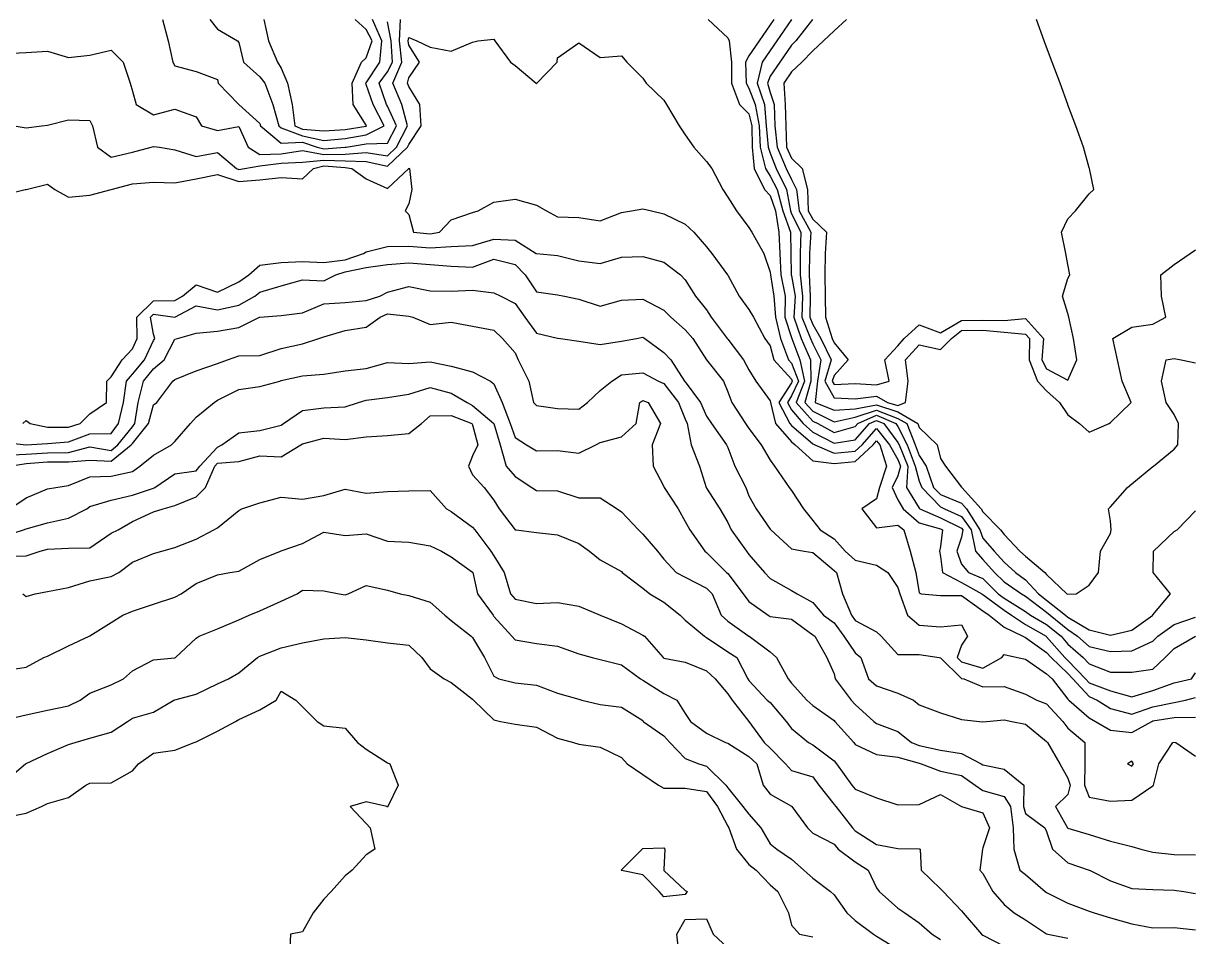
# Model space of a CAD drawing. Header units: metres. Extents: x 2681030 to 2681330, y 1246000 to 1246290.
# Drawn here: x 2681222.69 to 2681250.16, y 1246122.69 to 1246144.16 of the extents above; entities that cross this region are included whole.
import ezdxf

# ---------------------------------------------------------------- set-up
doc = ezdxf.new("R2010")
doc.units = ezdxf.units.M
doc.layers.add('BASIS_HOEHENLINIEN', color=8, linetype='Continuous')

msp = doc.modelspace()

# ---------------------------------------------------------------- linework, layer by layer
at = {"layer": 'BASIS_HOEHENLINIEN'}
for points in [[(2681222.25, 1246143.452, 432), (2681222.75, 1246143.478, 432), (2681223.25, 1246143.506, 432), (2681223.75, 1246143.356, 432), (2681224.25, 1246143.409, 432), (2681224.75, 1246143.529, 432), (2681225.032, 1246143.25, 432), (2681225.201, 1246142.75, 432), (2681225.25, 1246142.562, 432), (2681225.341, 1246142.25, 432), (2681225.75, 1246142.012, 432), (2681226.25, 1246142.145, 432), (2681226.75, 1246141.963, 432), (2681226.876, 1246141.75, 432), (2681227.25, 1246141.639, 432), (2681227.75, 1246141.737, 432), (2681227.975, 1246141.25, 432), (2681228.25, 1246141.08, 432), (2681228.75, 1246141.09, 432), (2681229.25, 1246141.174, 432), (2681229.75, 1246141.075, 432), (2681230.25, 1246141.087, 432), (2681230.75, 1246141.12, 432), (2681231.25, 1246141.049, 432), (2681231.461, 1246141.25, 432), (2681231.717, 1246141.75, 432), (2681231.589, 1246142.25, 432), (2681231.378, 1246142.75, 432), (2681231.588, 1246143.25, 432), (2681231.534, 1246143.75, 432), (2681231.551, 1246144.25, 432)], [(2681225.959, 1246144.25, 431.5), (2681226.089, 1246143.75, 431.5), (2681226.204, 1246143.25, 431.5), (2681226.25, 1246143.16, 431.5), (2681226.75, 1246143.026, 431.5), (2681227.25, 1246142.836, 431.5), (2681227.271, 1246142.75, 431.5), (2681227.75, 1246142.251, 431.5), (2681227.752, 1246142.25, 431.5), (2681228.25, 1246141.805, 431.5), (2681228.265, 1246141.75, 431.5), (2681228.75, 1246141.344, 431.5), (2681229.25, 1246141.364, 431.5), (2681229.599, 1246141.25, 431.5), (2681229.75, 1246141.208, 431.5), (2681230.25, 1246141.246, 431.5), (2681230.277, 1246141.25, 431.5), (2681230.75, 1246141.33, 431.5), (2681231.25, 1246141.341, 431.5), (2681231.459, 1246141.75, 431.5), (2681231.25, 1246142.213, 431.5), (2681231.229, 1246142.25, 431.5), (2681231.055, 1246142.75, 431.5), (2681231.25, 1246143.022, 431.5), (2681231.366, 1246143.25, 431.5), (2681231.333, 1246143.75, 431.5), (2681231.25, 1246144.197, 431.5)], [(2681227.074, 1246144.25, 431), (2681227.25, 1246144.026, 431), (2681227.719, 1246143.75, 431), (2681227.75, 1246143.71, 431), (2681227.861, 1246143.25, 431), (2681228.25, 1246142.899, 431), (2681228.365, 1246142.75, 431), (2681228.556, 1246142.25, 431), (2681228.693, 1246141.75, 431), (2681228.75, 1246141.703, 431), (2681229.25, 1246141.519, 431), (2681229.75, 1246141.406, 431), (2681230.25, 1246141.455, 431), (2681230.75, 1246141.538, 431), (2681231.172, 1246141.75, 431), (2681230.915, 1246142.25, 431), (2681230.75, 1246142.725, 431), (2681230.741, 1246142.75, 431), (2681230.75, 1246142.765, 431), (2681231.07, 1246143.25, 431), (2681231.116, 1246143.75, 431), (2681230.9, 1246144.25, 431)], [(2681228.342, 1246144.25, 430.5), (2681228.451, 1246143.75, 430.5), (2681228.664, 1246143.25, 430.5), (2681228.75, 1246143.103, 430.5), (2681228.898, 1246142.75, 430.5), (2681229.011, 1246142.25, 430.5), (2681229.07, 1246141.75, 430.5), (2681229.25, 1246141.674, 430.5), (2681229.75, 1246141.633, 430.5), (2681230.25, 1246141.665, 430.5), (2681230.75, 1246141.746, 430.5), (2681230.758, 1246141.75, 430.5), (2681230.75, 1246141.769, 430.5), (2681230.44, 1246142.25, 430.5), (2681230.42, 1246142.75, 430.5), (2681230.64, 1246143.25, 430.5), (2681230.75, 1246143.348, 430.5), (2681230.888, 1246143.75, 430.5), (2681230.75, 1246144.013, 430.5), (2681230.492, 1246144.25, 430.5)], [(2681238.79, 1246144.25, 432), (2681239.25, 1246143.821, 432), (2681239.285, 1246143.75, 432), (2681239.339, 1246143.25, 432), (2681239.335, 1246142.75, 432), (2681239.523, 1246142.25, 432), (2681239.75, 1246142.032, 432), (2681239.82, 1246141.75, 432), (2681239.827, 1246141.25, 432), (2681239.87, 1246140.75, 432), (2681240.112, 1246140.25, 432), (2681240.25, 1246140.111, 432), (2681240.374, 1246139.75, 432), (2681240.45, 1246139.25, 432), (2681240.478, 1246138.75, 432), (2681240.499, 1246138.25, 432), (2681240.604, 1246137.75, 432), (2681240.596, 1246137.25, 432), (2681240.75, 1246136.777, 432), (2681240.759, 1246136.75, 432), (2681240.946, 1246136.25, 432), (2681241.057, 1246135.75, 432), (2681240.857, 1246135.25, 432), (2681241.25, 1246134.808, 432), (2681241.365, 1246134.75, 432), (2681241.75, 1246134.541, 432), (2681242.25, 1246134.681, 432), (2681242.31, 1246134.75, 432), (2681242.75, 1246134.948, 432), (2681243.201, 1246134.75, 432), (2681243.25, 1246134.684, 432), (2681243.47, 1246134.25, 432), (2681243.659, 1246133.75, 432), (2681243.75, 1246133.4, 432), (2681243.813, 1246133.25, 432), (2681244.25, 1246132.796, 432), (2681244.346, 1246132.75, 432), (2681244.75, 1246132.567, 432), (2681244.978, 1246132.25, 432), (2681245.076, 1246131.75, 432), (2681245.25, 1246131.559, 432), (2681245.527, 1246131.25, 432), (2681245.75, 1246131.029, 432), (2681246.156, 1246130.75, 432), (2681246.25, 1246130.697, 432), (2681246.75, 1246130.317, 432), (2681246.836, 1246130.25, 432), (2681247.25, 1246129.908, 432), (2681247.477, 1246129.75, 432), (2681247.75, 1246129.51, 432), (2681248.25, 1246129.39, 432), (2681248.75, 1246129.405, 432), (2681249.25, 1246129.638, 432), (2681249.361, 1246129.75, 432), (2681249.75, 1246130.03, 432), (2681250.25, 1246130.198, 432)], [(2681240.335, 1246144.25, 431.5), (2681240.25, 1246144.126, 431.5), (2681239.992, 1246143.75, 431.5), (2681239.75, 1246143.398, 431.5), (2681239.669, 1246143.25, 431.5), (2681239.681, 1246142.75, 431.5), (2681239.75, 1246142.637, 431.5), (2681239.897, 1246142.25, 431.5), (2681239.986, 1246141.75, 431.5), (2681240.016, 1246141.25, 431.5), (2681240.14, 1246140.75, 431.5), (2681240.25, 1246140.571, 431.5), (2681240.411, 1246140.25, 431.5), (2681240.549, 1246139.75, 431.5), (2681240.723, 1246139.25, 431.5), (2681240.733, 1246138.75, 431.5), (2681240.745, 1246138.25, 431.5), (2681240.75, 1246138.228, 431.5), (2681240.832, 1246137.75, 431.5), (2681240.806, 1246137.25, 431.5), (2681240.976, 1246136.75, 431.5), (2681241.196, 1246136.25, 431.5), (2681241.202, 1246135.75, 431.5), (2681241.062, 1246135.25, 431.5), (2681241.25, 1246135.039, 431.5), (2681241.75, 1246134.792, 431.5), (2681242.25, 1246134.903, 431.5), (2681242.75, 1246135.07, 431.5), (2681243.25, 1246134.874, 431.5), (2681243.462, 1246134.75, 431.5), (2681243.66, 1246134.25, 431.5), (2681243.75, 1246133.999, 431.5), (2681243.915, 1246133.75, 431.5), (2681244.092, 1246133.25, 431.5), (2681244.25, 1246133.085, 431.5), (2681244.75, 1246132.877, 431.5), (2681244.868, 1246132.75, 431.5), (2681245.176, 1246132.25, 431.5), (2681245.25, 1246132.061, 431.5), (2681245.516, 1246131.75, 431.5), (2681245.75, 1246131.491, 431.5), (2681246.015, 1246131.25, 431.5), (2681246.25, 1246131.079, 431.5), (2681246.556, 1246130.75, 431.5), (2681246.75, 1246130.598, 431.5), (2681247.194, 1246130.25, 431.5), (2681247.25, 1246130.204, 431.5), (2681247.75, 1246129.906, 431.5), (2681248.25, 1246129.777, 431.5), (2681248.75, 1246129.894, 431.5), (2681249.246, 1246130.25, 431.5), (2681249.25, 1246130.254, 431.5), (2681249.664, 1246130.75, 431.5), (2681249.251, 1246131.25, 431.5), (2681249.266, 1246131.75, 431.5), (2681249.75, 1246132.211, 431.5), (2681249.818, 1246132.25, 431.5), (2681250.25, 1246132.703, 431.5)], [(2681240.749, 1246144.25, 431), (2681240.406, 1246143.75, 431), (2681240.25, 1246143.523, 431), (2681240.062, 1246143.25, 431), (2681239.942, 1246142.75, 431), (2681240.114, 1246142.25, 431), (2681240.153, 1246141.75, 431), (2681240.204, 1246141.25, 431), (2681240.25, 1246141.105, 431), (2681240.391, 1246140.75, 431), (2681240.632, 1246140.25, 431), (2681240.724, 1246139.75, 431), (2681240.75, 1246139.68, 431), (2681240.966, 1246139.25, 431), (2681240.955, 1246138.75, 431), (2681240.957, 1246138.25, 431), (2681241.009, 1246137.75, 431), (2681240.992, 1246137.25, 431), (2681241.194, 1246136.75, 431), (2681241.25, 1246136.626, 431), (2681241.44, 1246136.25, 431), (2681241.364, 1246135.75, 431), (2681241.309, 1246135.25, 431), (2681241.75, 1246135.068, 431), (2681242.25, 1246135.1, 431), (2681242.75, 1246135.192, 431), (2681243.25, 1246135.025, 431), (2681243.72, 1246134.75, 431), (2681243.75, 1246134.661, 431), (2681244.176, 1246134.25, 431), (2681244.25, 1246133.929, 431), (2681244.37, 1246133.75, 431), (2681244.75, 1246133.258, 431), (2681244.757, 1246133.25, 431), (2681245.213, 1246132.75, 431), (2681245.25, 1246132.677, 431), (2681245.667, 1246132.25, 431), (2681245.75, 1246132.144, 431), (2681246.12, 1246131.75, 431), (2681246.25, 1246131.638, 431), (2681246.709, 1246131.25, 431), (2681246.75, 1246131.201, 431), (2681247.226, 1246130.75, 431), (2681247.25, 1246130.737, 431), (2681247.441, 1246130.75, 431), (2681247.75, 1246130.95, 431), (2681247.969, 1246131.25, 431), (2681248.019, 1246131.75, 431), (2681248.25, 1246132.169, 431), (2681248.263, 1246132.25, 431), (2681248.25, 1246132.461, 431), (2681248.205, 1246132.75, 431), (2681248.25, 1246132.797, 431), (2681248.648, 1246133.25, 431), (2681248.75, 1246133.333, 431), (2681249.25, 1246133.74, 431), (2681249.263, 1246133.75, 431), (2681249.75, 1246134.147, 431), (2681249.838, 1246134.25, 431), (2681249.848, 1246134.75, 431), (2681249.75, 1246134.964, 431), (2681249.563, 1246135.25, 431), (2681249.452, 1246135.75, 431), (2681249.56, 1246136.25, 431), (2681249.75, 1246136.282, 431), (2681249.911, 1246136.25, 431), (2681250.25, 1246136.179, 431)], [(2681241.246, 1246144.25, 430.5), (2681240.849, 1246143.75, 430.5), (2681240.75, 1246143.648, 430.5), (2681240.476, 1246143.25, 430.5), (2681240.25, 1246142.92, 430.5), (2681240.182, 1246142.75, 430.5), (2681240.25, 1246142.534, 430.5), (2681240.344, 1246142.25, 430.5), (2681240.358, 1246141.75, 430.5), (2681240.416, 1246141.25, 430.5), (2681240.628, 1246140.75, 430.5), (2681240.75, 1246140.488, 430.5), (2681240.87, 1246140.25, 430.5), (2681240.929, 1246139.75, 430.5), (2681241.205, 1246139.25, 430.5), (2681241.174, 1246138.75, 430.5), (2681241.168, 1246138.25, 430.5), (2681241.186, 1246137.75, 430.5), (2681241.177, 1246137.25, 430.5), (2681241.25, 1246137.077, 430.5), (2681241.443, 1246136.75, 430.5), (2681241.683, 1246136.25, 430.5), (2681241.535, 1246135.75, 430.5), (2681241.75, 1246135.356, 430.5), (2681242.25, 1246135.336, 430.5), (2681242.75, 1246135.392, 430.5), (2681243.007, 1246135.25, 430.5), (2681243.25, 1246135.175, 430.5), (2681243.433, 1246135.25, 430.5), (2681243.496, 1246135.75, 430.5), (2681243.428, 1246136.25, 430.5), (2681243.75, 1246136.599, 430.5), (2681244.25, 1246136.496, 430.5), (2681244.511, 1246136.75, 430.5), (2681244.75, 1246136.939, 430.5), (2681245.25, 1246136.946, 430.5), (2681245.75, 1246136.9, 430.5), (2681246.25, 1246136.856, 430.5), (2681246.345, 1246136.75, 430.5), (2681246.338, 1246136.25, 430.5), (2681246.534, 1246135.75, 430.5), (2681246.75, 1246135.523, 430.5), (2681247.055, 1246135.25, 430.5), (2681247.25, 1246134.953, 430.5), (2681247.523, 1246134.75, 430.5), (2681247.75, 1246134.546, 430.5), (2681248.217, 1246134.75, 430.5), (2681248.25, 1246134.777, 430.5), (2681248.739, 1246135.25, 430.5), (2681248.528, 1246135.75, 430.5), (2681248.416, 1246136.25, 430.5), (2681248.309, 1246136.75, 430.5), (2681248.75, 1246137.018, 430.5), (2681249.25, 1246137.088, 430.5), (2681249.55, 1246137.25, 430.5), (2681249.452, 1246137.75, 430.5), (2681249.436, 1246138.25, 430.5), (2681249.75, 1246138.494, 430.5), (2681250.121, 1246138.75, 430.5), (2681250.25, 1246138.839, 430.5)], [(2681242.04, 1246144.25, 430), (2681241.75, 1246143.98, 430), (2681241.503, 1246143.75, 430), (2681241.25, 1246143.515, 430), (2681240.994, 1246143.25, 430), (2681240.75, 1246143.022, 430), (2681240.57, 1246142.75, 430), (2681240.597, 1246142.25, 430), (2681240.618, 1246141.75, 430), (2681240.635, 1246141.25, 430), (2681240.75, 1246140.991, 430), (2681241.002, 1246140.75, 430), (2681241.128, 1246140.25, 430), (2681241.139, 1246139.75, 430), (2681241.25, 1246139.553, 430), (2681241.573, 1246139.25, 430), (2681241.542, 1246138.75, 430), (2681241.537, 1246138.25, 430), (2681241.544, 1246137.75, 430), (2681241.547, 1246137.25, 430), (2681241.703, 1246136.75, 430), (2681241.75, 1246136.649, 430), (2681242.084, 1246136.25, 430), (2681241.75, 1246135.882, 430), (2681241.706, 1246135.75, 430), (2681241.75, 1246135.669, 430), (2681242.25, 1246135.691, 430), (2681242.75, 1246135.664, 430), (2681243.047, 1246135.75, 430), (2681242.948, 1246136.25, 430), (2681243.25, 1246136.579, 430), (2681243.403, 1246136.75, 430), (2681243.75, 1246137.07, 430), (2681244.25, 1246136.883, 430), (2681244.75, 1246137.177, 430), (2681245.25, 1246137.179, 430), (2681245.75, 1246137.175, 430), (2681246.25, 1246137.219, 430), (2681246.673, 1246136.75, 430), (2681246.633, 1246136.25, 430), (2681246.75, 1246136.036, 430), (2681247.25, 1246135.774, 430), (2681247.461, 1246136.25, 430), (2681247.381, 1246136.75, 430), (2681247.27, 1246137.25, 430), (2681247.25, 1246137.338, 430), (2681247.126, 1246137.75, 430), (2681247.25, 1246138.158, 430), (2681247.296, 1246138.25, 430), (2681247.25, 1246138.487, 430), (2681247.198, 1246138.75, 430), (2681247.1, 1246139.25, 430), (2681247.25, 1246139.565, 430), (2681247.427, 1246139.75, 430), (2681247.75, 1246140.15, 430), (2681247.861, 1246140.25, 430), (2681247.754, 1246140.75, 430), (2681247.75, 1246140.764, 430), (2681247.619, 1246141.25, 430), (2681247.434, 1246141.75, 430), (2681247.25, 1246142.248, 430), (2681247.249, 1246142.25, 430), (2681247.065, 1246142.75, 430), (2681246.88, 1246143.25, 430), (2681246.75, 1246143.603, 430), (2681246.695, 1246143.75, 430), (2681246.511, 1246144.25, 430)], [(2681222.468, 1246141.75, 432.5), (2681222.75, 1246141.703, 432.5), (2681223.12, 1246141.75, 432.5), (2681223.25, 1246141.766, 432.5), (2681223.75, 1246141.892, 432.5), (2681224.25, 1246141.874, 432.5), (2681224.313, 1246141.75, 432.5), (2681224.432, 1246141.25, 432.5), (2681224.75, 1246141.015, 432.5), (2681225.25, 1246141.131, 432.5), (2681225.694, 1246141.25, 432.5), (2681225.75, 1246141.265, 432.5), (2681225.884, 1246141.25, 432.5), (2681226.25, 1246141.186, 432.5), (2681226.75, 1246141.027, 432.5), (2681227.25, 1246141.126, 432.5), (2681227.697, 1246140.75, 432.5), (2681227.75, 1246140.725, 432.5), (2681227.883, 1246140.75, 432.5), (2681228.25, 1246140.814, 432.5), (2681228.75, 1246140.872, 432.5), (2681229.25, 1246140.893, 432.5), (2681229.75, 1246140.943, 432.5), (2681230.25, 1246140.928, 432.5), (2681230.75, 1246140.909, 432.5), (2681231.25, 1246140.803, 432.5), (2681231.719, 1246141.25, 432.5), (2681231.75, 1246141.31, 432.5), (2681232.039, 1246141.75, 432.5), (2681232.007, 1246142.25, 432.5), (2681231.75, 1246142.679, 432.5), (2681231.719, 1246142.75, 432.5), (2681231.75, 1246142.876, 432.5), (2681231.999, 1246143.25, 432.5), (2681231.75, 1246143.647, 432.5), (2681231.736, 1246143.75, 432.5), (2681231.75, 1246143.83, 432.5), (2681231.936, 1246143.75, 432.5), (2681232.25, 1246143.599, 432.5), (2681232.75, 1246143.503, 432.5), (2681233.25, 1246143.717, 432.5), (2681233.371, 1246143.75, 432.5), (2681233.75, 1246143.79, 432.5), (2681233.775, 1246143.75, 432.5), (2681234.144, 1246143.25, 432.5), (2681234.25, 1246143.169, 432.5), (2681234.746, 1246142.75, 432.5), (2681234.75, 1246142.741, 432.5), (2681234.764, 1246142.75, 432.5), (2681235.24, 1246143.25, 432.5), (2681235.25, 1246143.346, 432.5), (2681235.75, 1246143.7, 432.5), (2681236.25, 1246143.36, 432.5), (2681236.75, 1246143.397, 432.5), (2681236.881, 1246143.25, 432.5), (2681237.25, 1246142.869, 432.5), (2681237.33, 1246142.75, 432.5), (2681237.75, 1246142.352, 432.5), (2681237.809, 1246142.25, 432.5), (2681238.105, 1246141.75, 432.5), (2681238.25, 1246141.541, 432.5), (2681238.452, 1246141.25, 432.5), (2681238.75, 1246140.911, 432.5), (2681238.876, 1246140.75, 432.5), (2681239.135, 1246140.25, 432.5), (2681239.25, 1246140.07, 432.5), (2681239.453, 1246139.75, 432.5), (2681239.75, 1246139.358, 432.5), (2681239.815, 1246139.25, 432.5), (2681240.102, 1246138.75, 432.5), (2681240.25, 1246138.314, 432.5), (2681240.254, 1246138.25, 432.5), (2681240.331, 1246137.75, 432.5), (2681240.376, 1246137.25, 432.5), (2681240.488, 1246136.75, 432.5), (2681240.676, 1246136.25, 432.5), (2681240.75, 1246136.169, 432.5), (2681240.913, 1246135.75, 432.5), (2681240.75, 1246135.4, 432.5), (2681240.654, 1246135.25, 432.5), (2681240.75, 1246135.075, 432.5), (2681241.022, 1246134.75, 432.5), (2681241.25, 1246134.546, 432.5), (2681241.75, 1246134.294, 432.5), (2681242.25, 1246134.369, 432.5), (2681242.581, 1246134.75, 432.5), (2681242.75, 1246134.826, 432.5), (2681242.923, 1246134.75, 432.5), (2681243.25, 1246134.308, 432.5), (2681243.279, 1246134.25, 432.5), (2681243.487, 1246133.75, 432.5), (2681243.456, 1246133.25, 432.5), (2681243.75, 1246132.766, 432.5), (2681243.764, 1246132.75, 432.5), (2681244.25, 1246132.533, 432.5), (2681244.75, 1246132.291, 432.5), (2681244.779, 1246132.25, 432.5), (2681244.75, 1246132.078, 432.5), (2681244.638, 1246131.75, 432.5), (2681244.75, 1246131.449, 432.5), (2681244.914, 1246131.25, 432.5), (2681245.25, 1246131.108, 432.5), (2681245.61, 1246130.75, 432.5), (2681245.75, 1246130.645, 432.5), (2681246.25, 1246130.335, 432.5), (2681246.368, 1246130.25, 432.5), (2681246.75, 1246130.031, 432.5), (2681247.089, 1246129.75, 432.5), (2681247.25, 1246129.565, 432.5), (2681247.612, 1246129.25, 432.5), (2681247.75, 1246129.102, 432.5), (2681248.25, 1246128.906, 432.5), (2681248.75, 1246128.905, 432.5), (2681249.25, 1246128.979, 432.5), (2681249.534, 1246129.25, 432.5), (2681249.75, 1246129.467, 432.5), (2681250.247, 1246129.75, 432.5)], [(2681222.25, 1246140.136, 433), (2681222.728, 1246140.25, 433), (2681222.75, 1246140.255, 433), (2681223.25, 1246140.382, 433), (2681223.43, 1246140.25, 433), (2681223.75, 1246140.074, 433), (2681224.25, 1246140.117, 433), (2681224.747, 1246140.25, 433), (2681224.75, 1246140.251, 433), (2681225.25, 1246140.385, 433), (2681225.75, 1246140.425, 433), (2681226.25, 1246140.409, 433), (2681226.75, 1246140.508, 433), (2681227.25, 1246140.609, 433), (2681227.75, 1246140.439, 433), (2681228.25, 1246140.479, 433), (2681228.75, 1246140.538, 433), (2681229.25, 1246140.508, 433), (2681229.511, 1246140.75, 433), (2681229.75, 1246140.81, 433), (2681230.25, 1246140.768, 433), (2681230.408, 1246140.75, 433), (2681230.75, 1246140.508, 433), (2681231.25, 1246140.28, 433), (2681231.747, 1246140.75, 433), (2681231.75, 1246140.752, 433), (2681231.766, 1246140.75, 433), (2681231.822, 1246140.25, 433), (2681231.75, 1246139.919, 433), (2681231.663, 1246139.75, 433), (2681231.75, 1246139.669, 433), (2681231.862, 1246139.25, 433), (2681232.25, 1246139.213, 433), (2681232.473, 1246139.25, 433), (2681232.75, 1246139.542, 433), (2681233.25, 1246139.715, 433), (2681233.38, 1246139.75, 433), (2681233.75, 1246139.957, 433), (2681234.25, 1246140.026, 433), (2681234.75, 1246139.888, 433), (2681234.987, 1246139.75, 433), (2681235.25, 1246139.615, 433), (2681235.75, 1246139.599, 433), (2681236.25, 1246139.52, 433), (2681236.75, 1246139.71, 433), (2681236.984, 1246139.75, 433), (2681237.25, 1246139.796, 433), (2681237.457, 1246139.75, 433), (2681237.75, 1246139.685, 433), (2681238.25, 1246139.44, 433), (2681238.45, 1246139.25, 433), (2681238.75, 1246138.906, 433), (2681238.879, 1246138.75, 433), (2681239.246, 1246138.25, 433), (2681239.25, 1246138.243, 433), (2681239.52, 1246137.75, 433), (2681239.75, 1246137.429, 433), (2681239.854, 1246137.25, 433), (2681240.123, 1246136.75, 433), (2681240.25, 1246136.576, 433), (2681240.334, 1246136.25, 433), (2681240.75, 1246135.796, 433), (2681240.768, 1246135.75, 433), (2681240.75, 1246135.712, 433), (2681240.455, 1246135.25, 433), (2681240.714, 1246134.75, 433), (2681240.75, 1246134.709, 433), (2681241.25, 1246134.273, 433), (2681241.297, 1246134.25, 433), (2681241.75, 1246134.054, 433), (2681242.25, 1246134.102, 433), (2681242.409, 1246134.25, 433), (2681242.75, 1246134.639, 433), (2681243.055, 1246134.25, 433), (2681243.25, 1246133.906, 433), (2681243.316, 1246133.75, 433), (2681243.25, 1246133.522, 433), (2681243.114, 1246133.25, 433), (2681243.25, 1246132.962, 433), (2681243.378, 1246132.75, 433), (2681243.75, 1246132.42, 433), (2681244.25, 1246132.275, 433), (2681244.302, 1246132.25, 433), (2681244.25, 1246131.864, 433), (2681244.229, 1246131.75, 433), (2681244.25, 1246131.626, 433), (2681244.298, 1246131.25, 433), (2681244.75, 1246131.016, 433), (2681245.227, 1246130.75, 433), (2681245.25, 1246130.733, 433), (2681245.75, 1246130.363, 433), (2681245.921, 1246130.25, 433), (2681246.25, 1246130.026, 433), (2681246.737, 1246129.75, 433), (2681246.75, 1246129.741, 433), (2681247.181, 1246129.25, 433), (2681247.25, 1246129.184, 433), (2681247.666, 1246128.75, 433), (2681247.75, 1246128.658, 433), (2681248.25, 1246128.472, 433), (2681248.75, 1246128.326, 433), (2681249.25, 1246128.475, 433), (2681249.75, 1246128.66, 433), (2681250.154, 1246128.75, 433), (2681250.25, 1246128.889, 433)], [(2681222.674, 1246134.75, 433.5), (2681222.75, 1246134.826, 433.5), (2681222.849, 1246134.75, 433.5), (2681223.25, 1246134.668, 433.5), (2681223.75, 1246134.668, 433.5), (2681224.018, 1246134.75, 433.5), (2681224.25, 1246134.978, 433.5), (2681224.643, 1246135.25, 433.5), (2681224.652, 1246135.75, 433.5), (2681224.75, 1246135.85, 433.5), (2681225.01, 1246136.25, 433.5), (2681225.25, 1246136.506, 433.5), (2681225.364, 1246136.75, 433.5), (2681225.356, 1246137.25, 433.5), (2681225.75, 1246137.637, 433.5), (2681226.25, 1246137.643, 433.5), (2681226.43, 1246137.75, 433.5), (2681226.75, 1246138.015, 433.5), (2681227.25, 1246137.837, 433.5), (2681227.75, 1246138.08, 433.5), (2681227.985, 1246138.25, 433.5), (2681228.25, 1246138.473, 433.5), (2681228.75, 1246138.541, 433.5), (2681229.25, 1246138.561, 433.5), (2681229.75, 1246138.535, 433.5), (2681230.25, 1246138.599, 433.5), (2681230.688, 1246138.75, 433.5), (2681230.75, 1246138.788, 433.5), (2681231.25, 1246138.911, 433.5), (2681231.75, 1246138.921, 433.5), (2681232.25, 1246138.88, 433.5), (2681232.75, 1246138.915, 433.5), (2681233.25, 1246138.936, 433.5), (2681233.75, 1246139.088, 433.5), (2681234.25, 1246139.06, 433.5), (2681234.746, 1246138.75, 433.5), (2681234.75, 1246138.746, 433.5), (2681235.25, 1246138.704, 433.5), (2681235.75, 1246138.574, 433.5), (2681236.25, 1246138.518, 433.5), (2681236.75, 1246138.66, 433.5), (2681237.25, 1246138.676, 433.5), (2681237.75, 1246138.547, 433.5), (2681238.136, 1246138.25, 433.5), (2681238.25, 1246138.127, 433.5), (2681238.491, 1246137.75, 433.5), (2681238.75, 1246137.425, 433.5), (2681238.864, 1246137.25, 433.5), (2681239.24, 1246136.75, 433.5), (2681239.25, 1246136.736, 433.5), (2681239.624, 1246136.25, 433.5), (2681239.75, 1246136.013, 433.5), (2681239.908, 1246135.75, 433.5), (2681240.25, 1246135.288, 433.5), (2681240.256, 1246135.25, 433.5), (2681240.374, 1246134.75, 433.5), (2681240.75, 1246134.324, 433.5), (2681240.837, 1246134.25, 433.5), (2681241.25, 1246133.876, 433.5), (2681241.75, 1246133.814, 433.5), (2681242.25, 1246133.863, 433.5), (2681242.667, 1246134.25, 433.5), (2681242.75, 1246134.344, 433.5), (2681242.824, 1246134.25, 433.5), (2681242.981, 1246133.75, 433.5), (2681242.818, 1246133.25, 433.5), (2681242.75, 1246132.983, 433.5), (2681242.4, 1246132.75, 433.5), (2681242.75, 1246132.297, 433.5), (2681243.25, 1246132.362, 433.5), (2681243.389, 1246132.25, 433.5), (2681243.538, 1246131.75, 433.5), (2681243.672, 1246131.25, 433.5), (2681243.75, 1246130.77, 433.5), (2681243.798, 1246130.75, 433.5), (2681244.25, 1246130.707, 433.5), (2681244.75, 1246130.709, 433.5), (2681245.25, 1246130.348, 433.5), (2681245.399, 1246130.25, 433.5), (2681245.75, 1246129.966, 433.5), (2681246.192, 1246129.75, 433.5), (2681246.25, 1246129.72, 433.5), (2681246.75, 1246129.369, 433.5), (2681246.855, 1246129.25, 433.5), (2681247.25, 1246128.874, 433.5), (2681247.369, 1246128.75, 433.5), (2681247.75, 1246128.335, 433.5), (2681247.939, 1246128.25, 433.5), (2681248.25, 1246128.054, 433.5), (2681248.75, 1246127.923, 433.5), (2681249.25, 1246128.093, 433.5), (2681249.75, 1246128.197, 433.5), (2681250.017, 1246128.25, 433.5), (2681250.25, 1246128.31, 433.5)], [(2681222.25, 1246134.306, 434), (2681222.75, 1246134.255, 434), (2681223.25, 1246134.284, 434), (2681223.75, 1246134.324, 434), (2681224.25, 1246134.511, 434), (2681224.75, 1246134.517, 434), (2681224.923, 1246134.75, 434), (2681225.044, 1246135.25, 434), (2681225.112, 1246135.75, 434), (2681225.25, 1246135.915, 434), (2681225.533, 1246136.25, 434), (2681225.75, 1246136.701, 434), (2681225.778, 1246136.75, 434), (2681225.75, 1246136.854, 434), (2681225.677, 1246137.25, 434), (2681225.75, 1246137.321, 434), (2681226.25, 1246137.25, 434), (2681226.75, 1246137.521, 434), (2681227.25, 1246137.422, 434), (2681227.75, 1246137.531, 434), (2681228.129, 1246137.75, 434), (2681228.25, 1246137.837, 434), (2681228.75, 1246137.991, 434), (2681229.25, 1246138.132, 434), (2681229.75, 1246138.104, 434), (2681230.031, 1246138.25, 434), (2681230.25, 1246138.32, 434), (2681230.75, 1246138.419, 434), (2681231.25, 1246138.492, 434), (2681231.75, 1246138.529, 434), (2681232.25, 1246138.493, 434), (2681232.75, 1246138.452, 434), (2681233.25, 1246138.429, 434), (2681233.75, 1246138.616, 434), (2681234.25, 1246138.487, 434), (2681234.484, 1246138.25, 434), (2681234.75, 1246137.851, 434), (2681235.25, 1246137.778, 434), (2681235.408, 1246137.75, 434), (2681235.75, 1246137.677, 434), (2681236.25, 1246137.51, 434), (2681236.75, 1246137.655, 434), (2681237.25, 1246137.677, 434), (2681237.75, 1246137.415, 434), (2681237.913, 1246137.25, 434), (2681238.25, 1246136.957, 434), (2681238.433, 1246136.75, 434), (2681238.749, 1246136.25, 434), (2681238.75, 1246136.249, 434), (2681239.149, 1246135.75, 434), (2681239.25, 1246135.496, 434), (2681239.348, 1246135.25, 434), (2681239.67, 1246134.75, 434), (2681239.75, 1246134.638, 434), (2681240.033, 1246134.25, 434), (2681240.25, 1246133.888, 434), (2681240.351, 1246133.75, 434), (2681240.697, 1246133.25, 434), (2681240.75, 1246133.174, 434), (2681241.031, 1246132.75, 434), (2681241.25, 1246132.476, 434), (2681241.42, 1246132.25, 434), (2681241.75, 1246132.041, 434), (2681242.015, 1246131.75, 434), (2681242.25, 1246131.54, 434), (2681242.75, 1246131.422, 434), (2681243.017, 1246131.25, 434), (2681243.25, 1246130.898, 434), (2681243.3, 1246130.75, 434), (2681243.475, 1246130.25, 434), (2681243.75, 1246130.015, 434), (2681244.25, 1246129.972, 434), (2681244.75, 1246130.023, 434), (2681244.885, 1246129.75, 434), (2681244.75, 1246129.545, 434), (2681244.648, 1246129.25, 434), (2681244.75, 1246129.15, 434), (2681245.25, 1246128.999, 434), (2681245.697, 1246129.25, 434), (2681245.75, 1246129.321, 434), (2681246.063, 1246129.25, 434), (2681246.25, 1246129.21, 434), (2681246.75, 1246128.866, 434), (2681246.877, 1246128.75, 434), (2681247.25, 1246128.272, 434), (2681247.268, 1246128.25, 434), (2681247.75, 1246127.83, 434), (2681247.9, 1246127.75, 434), (2681248.25, 1246127.543, 434), (2681248.75, 1246127.485, 434), (2681249.221, 1246127.75, 434), (2681249.25, 1246127.761, 434), (2681249.75, 1246127.842, 434), (2681250.25, 1246127.849, 434)], [(2681222.25, 1246134.012, 434.5), (2681222.75, 1246134.033, 434.5), (2681223.25, 1246134.061, 434.5), (2681223.75, 1246134.075, 434.5), (2681224.25, 1246134.208, 434.5), (2681224.75, 1246134.122, 434.5), (2681224.909, 1246134.25, 434.5), (2681225.25, 1246134.677, 434.5), (2681225.31, 1246134.75, 434.5), (2681225.383, 1246135.25, 434.5), (2681225.508, 1246135.75, 434.5), (2681225.75, 1246136.036, 434.5), (2681225.996, 1246136.25, 434.5), (2681226.25, 1246136.733, 434.5), (2681226.308, 1246136.75, 434.5), (2681226.75, 1246136.873, 434.5), (2681227.25, 1246136.926, 434.5), (2681227.75, 1246137.011, 434.5), (2681228.24, 1246137.25, 434.5), (2681228.25, 1246137.255, 434.5), (2681228.75, 1246137.291, 434.5), (2681229.25, 1246137.355, 434.5), (2681229.75, 1246137.565, 434.5), (2681230.25, 1246137.598, 434.5), (2681230.75, 1246137.645, 434.5), (2681231.069, 1246137.75, 434.5), (2681231.25, 1246137.837, 434.5), (2681231.75, 1246137.97, 434.5), (2681232.25, 1246137.875, 434.5), (2681232.75, 1246137.863, 434.5), (2681233.25, 1246137.885, 434.5), (2681233.75, 1246137.828, 434.5), (2681233.915, 1246137.75, 434.5), (2681234.25, 1246137.576, 434.5), (2681234.478, 1246137.25, 434.5), (2681234.75, 1246136.878, 434.5), (2681235.25, 1246136.761, 434.5), (2681235.321, 1246136.75, 434.5), (2681235.75, 1246136.688, 434.5), (2681236.25, 1246136.608, 434.5), (2681236.75, 1246136.687, 434.5), (2681237.108, 1246136.75, 434.5), (2681237.25, 1246136.779, 434.5), (2681237.302, 1246136.75, 434.5), (2681237.75, 1246136.42, 434.5), (2681237.911, 1246136.25, 434.5), (2681238.237, 1246135.75, 434.5), (2681238.25, 1246135.732, 434.5), (2681238.607, 1246135.25, 434.5), (2681238.75, 1246134.928, 434.5), (2681238.865, 1246134.75, 434.5), (2681239.225, 1246134.25, 434.5), (2681239.25, 1246134.186, 434.5), (2681239.419, 1246133.75, 434.5), (2681239.679, 1246133.25, 434.5), (2681239.75, 1246133.055, 434.5), (2681239.922, 1246132.75, 434.5), (2681240.25, 1246132.269, 434.5), (2681240.264, 1246132.25, 434.5), (2681240.75, 1246131.803, 434.5), (2681241.046, 1246131.75, 434.5), (2681241.25, 1246131.719, 434.5), (2681241.75, 1246131.299, 434.5), (2681241.809, 1246131.25, 434.5), (2681241.949, 1246130.75, 434.5), (2681242.164, 1246130.25, 434.5), (2681242.25, 1246130.124, 434.5), (2681242.75, 1246129.857, 434.5), (2681242.861, 1246129.75, 434.5), (2681243.25, 1246129.323, 434.5), (2681243.75, 1246129.32, 434.5), (2681244.226, 1246129.25, 434.5), (2681244.25, 1246129.243, 434.5), (2681244.75, 1246128.761, 434.5), (2681244.8, 1246128.75, 434.5), (2681245.25, 1246128.566, 434.5), (2681245.75, 1246128.57, 434.5), (2681246.25, 1246128.389, 434.5), (2681246.518, 1246128.25, 434.5), (2681246.75, 1246128.165, 434.5), (2681247.133, 1246127.75, 434.5), (2681247.25, 1246127.588, 434.5), (2681247.648, 1246127.25, 434.5), (2681247.646, 1246126.75, 434.5), (2681247.641, 1246126.25, 434.5), (2681247.75, 1246125.971, 434.5), (2681248.25, 1246125.873, 434.5), (2681248.75, 1246125.9, 434.5), (2681249.25, 1246126.234, 434.5), (2681249.264, 1246126.25, 434.5), (2681249.387, 1246126.75, 434.5), (2681249.72, 1246127.25, 434.5), (2681249.75, 1246127.264, 434.5), (2681249.791, 1246127.25, 434.5), (2681250.25, 1246126.93, 434.5)], [(2681222.36, 1246133.75, 435), (2681222.75, 1246133.813, 435), (2681223.25, 1246133.855, 435), (2681223.75, 1246133.852, 435), (2681224.25, 1246133.89, 435), (2681224.75, 1246133.869, 435), (2681225.225, 1246134.25, 435), (2681225.25, 1246134.282, 435), (2681225.631, 1246134.75, 435), (2681225.75, 1246135.194, 435), (2681225.822, 1246135.25, 435), (2681226.201, 1246135.75, 435), (2681226.25, 1246135.787, 435), (2681226.75, 1246135.992, 435), (2681227.25, 1246136.166, 435), (2681227.485, 1246136.25, 435), (2681227.75, 1246136.343, 435), (2681228.25, 1246136.354, 435), (2681228.75, 1246136.515, 435), (2681229.25, 1246136.625, 435), (2681229.636, 1246136.75, 435), (2681229.75, 1246136.79, 435), (2681230.25, 1246136.94, 435), (2681230.75, 1246137.02, 435), (2681231.077, 1246137.25, 435), (2681231.25, 1246137.33, 435), (2681231.75, 1246137.277, 435), (2681231.842, 1246137.25, 435), (2681232.25, 1246137.081, 435), (2681232.75, 1246137.134, 435), (2681233.25, 1246137.038, 435), (2681233.75, 1246136.944, 435), (2681233.954, 1246136.75, 435), (2681234.25, 1246136.412, 435), (2681234.325, 1246136.25, 435), (2681234.572, 1246135.75, 435), (2681234.679, 1246135.25, 435), (2681234.75, 1246135.175, 435), (2681235.25, 1246135.102, 435), (2681235.75, 1246135.086, 435), (2681235.953, 1246135.25, 435), (2681236.25, 1246135.527, 435), (2681236.523, 1246135.75, 435), (2681236.75, 1246135.895, 435), (2681237.25, 1246135.944, 435), (2681237.619, 1246135.75, 435), (2681237.75, 1246135.692, 435), (2681238.096, 1246135.25, 435), (2681238.25, 1246134.856, 435), (2681238.299, 1246134.75, 435), (2681238.388, 1246134.25, 435), (2681238.585, 1246133.75, 435), (2681238.741, 1246133.25, 435), (2681238.75, 1246133.234, 435), (2681239.063, 1246132.75, 435), (2681239.25, 1246132.423, 435), (2681239.333, 1246132.25, 435), (2681239.693, 1246131.75, 435), (2681239.75, 1246131.673, 435), (2681240.111, 1246131.25, 435), (2681240.25, 1246131.113, 435), (2681240.75, 1246130.83, 435), (2681240.885, 1246130.75, 435), (2681241.25, 1246130.547, 435), (2681241.503, 1246130.25, 435), (2681241.75, 1246130.07, 435), (2681241.98, 1246129.75, 435), (2681242.25, 1246129.359, 435), (2681242.382, 1246129.25, 435), (2681242.557, 1246128.75, 435), (2681242.75, 1246128.582, 435), (2681243.25, 1246128.413, 435), (2681243.615, 1246128.25, 435), (2681243.75, 1246128.143, 435), (2681244.25, 1246127.95, 435), (2681244.75, 1246127.794, 435), (2681245.174, 1246127.75, 435), (2681245.25, 1246127.743, 435), (2681245.332, 1246127.75, 435), (2681245.75, 1246127.784, 435), (2681245.931, 1246127.75, 435), (2681246.25, 1246127.685, 435), (2681246.75, 1246127.281, 435), (2681246.77, 1246127.25, 435), (2681247.057, 1246126.75, 435), (2681247.25, 1246126.414, 435), (2681247.302, 1246126.25, 435), (2681247.25, 1246126.034, 435), (2681246.956, 1246125.75, 435), (2681247.242, 1246125.25, 435), (2681247.25, 1246125.238, 435), (2681247.75, 1246125.088, 435), (2681248.25, 1246124.935, 435), (2681248.75, 1246124.808, 435), (2681248.961, 1246124.75, 435), (2681249.25, 1246124.676, 435), (2681249.75, 1246124.624, 435), (2681250.25, 1246124.614, 435)], [(2681222.367, 1246132.75, 435.5), (2681222.75, 1246133.007, 435.5), (2681223.25, 1246133.214, 435.5), (2681223.451, 1246133.25, 435.5), (2681223.75, 1246133.298, 435.5), (2681224.25, 1246133.501, 435.5), (2681224.75, 1246133.517, 435.5), (2681225.25, 1246133.627, 435.5), (2681225.428, 1246133.75, 435.5), (2681225.75, 1246134.007, 435.5), (2681226.166, 1246134.25, 435.5), (2681226.25, 1246134.328, 435.5), (2681226.615, 1246134.75, 435.5), (2681226.75, 1246134.905, 435.5), (2681227.173, 1246135.25, 435.5), (2681227.25, 1246135.302, 435.5), (2681227.75, 1246135.55, 435.5), (2681228.25, 1246135.623, 435.5), (2681228.714, 1246135.75, 435.5), (2681228.75, 1246135.761, 435.5), (2681229.25, 1246135.872, 435.5), (2681229.75, 1246135.916, 435.5), (2681230.25, 1246135.994, 435.5), (2681230.75, 1246136.047, 435.5), (2681231.25, 1246136.188, 435.5), (2681231.75, 1246136.162, 435.5), (2681232.25, 1246136.206, 435.5), (2681232.75, 1246136.099, 435.5), (2681233.25, 1246135.97, 435.5), (2681233.669, 1246135.75, 435.5), (2681233.75, 1246135.688, 435.5), (2681233.945, 1246135.25, 435.5), (2681234.133, 1246134.75, 435.5), (2681234.25, 1246134.427, 435.5), (2681234.519, 1246134.25, 435.5), (2681234.75, 1246134.114, 435.5), (2681235.25, 1246134.115, 435.5), (2681235.75, 1246134.057, 435.5), (2681236.146, 1246134.25, 435.5), (2681236.25, 1246134.305, 435.5), (2681236.75, 1246134.438, 435.5), (2681237.1, 1246134.75, 435.5), (2681237.186, 1246135.25, 435.5), (2681237.25, 1246135.297, 435.5), (2681237.377, 1246135.25, 435.5), (2681237.672, 1246134.75, 435.5), (2681237.472, 1246134.25, 435.5), (2681237.497, 1246133.75, 435.5), (2681237.75, 1246133.273, 435.5), (2681237.759, 1246133.25, 435.5), (2681238.081, 1246132.75, 435.5), (2681238.25, 1246132.446, 435.5), (2681238.362, 1246132.25, 435.5), (2681238.712, 1246131.75, 435.5), (2681238.75, 1246131.718, 435.5), (2681239.221, 1246131.25, 435.5), (2681239.25, 1246131.223, 435.5), (2681239.611, 1246130.75, 435.5), (2681239.75, 1246130.57, 435.5), (2681240.201, 1246130.25, 435.5), (2681240.25, 1246130.214, 435.5), (2681240.75, 1246130.15, 435.5), (2681241.25, 1246129.784, 435.5), (2681241.296, 1246129.75, 435.5), (2681241.583, 1246129.25, 435.5), (2681241.75, 1246128.866, 435.5), (2681241.776, 1246128.75, 435.5), (2681242.152, 1246128.25, 435.5), (2681242.25, 1246128.146, 435.5), (2681242.686, 1246127.75, 435.5), (2681242.75, 1246127.699, 435.5), (2681243.25, 1246127.515, 435.5), (2681243.569, 1246127.25, 435.5), (2681243.75, 1246127.185, 435.5), (2681244.25, 1246127.072, 435.5), (2681244.75, 1246126.992, 435.5), (2681245.213, 1246126.75, 435.5), (2681245.25, 1246126.731, 435.5), (2681245.75, 1246126.626, 435.5), (2681246.216, 1246126.25, 435.5), (2681246.206, 1246125.75, 435.5), (2681246.25, 1246125.588, 435.5), (2681246.708, 1246125.25, 435.5), (2681246.75, 1246125.164, 435.5), (2681246.89, 1246124.75, 435.5), (2681247.25, 1246124.422, 435.5), (2681247.75, 1246124.252, 435.5), (2681247.754, 1246124.25, 435.5), (2681248.25, 1246123.998, 435.5), (2681248.75, 1246123.823, 435.5), (2681249.25, 1246123.796, 435.5), (2681249.75, 1246123.785, 435.5), (2681249.973, 1246123.75, 435.5), (2681250.25, 1246123.707, 435.5)], [(2681222.25, 1246132.109, 436), (2681222.69, 1246132.25, 436), (2681222.75, 1246132.278, 436), (2681223.25, 1246132.415, 436), (2681223.75, 1246132.528, 436), (2681224.18, 1246132.75, 436), (2681224.25, 1246132.801, 436), (2681224.75, 1246132.948, 436), (2681225.25, 1246133.068, 436), (2681225.75, 1246133.235, 436), (2681225.778, 1246133.25, 436), (2681226.25, 1246133.566, 436), (2681226.75, 1246133.638, 436), (2681226.833, 1246133.75, 436), (2681227.25, 1246134.199, 436), (2681227.357, 1246134.25, 436), (2681227.75, 1246134.537, 436), (2681228.25, 1246134.588, 436), (2681228.75, 1246134.717, 436), (2681228.8, 1246134.75, 436), (2681229.25, 1246135.056, 436), (2681229.75, 1246135.125, 436), (2681230.25, 1246135.143, 436), (2681230.57, 1246135.25, 436), (2681230.75, 1246135.301, 436), (2681231.25, 1246135.366, 436), (2681231.75, 1246135.442, 436), (2681232.25, 1246135.596, 436), (2681232.75, 1246135.464, 436), (2681233.121, 1246135.25, 436), (2681233.25, 1246135.179, 436), (2681233.75, 1246134.755, 436), (2681233.753, 1246134.75, 436), (2681233.902, 1246134.25, 436), (2681234.04, 1246133.75, 436), (2681234.25, 1246133.508, 436), (2681234.646, 1246133.25, 436), (2681234.75, 1246133.18, 436), (2681235.25, 1246133.17, 436), (2681235.75, 1246133.004, 436), (2681236.25, 1246133.008, 436), (2681236.648, 1246132.75, 436), (2681236.75, 1246132.68, 436), (2681237.153, 1246132.25, 436), (2681237.25, 1246132.154, 436), (2681237.602, 1246131.75, 436), (2681237.75, 1246131.567, 436), (2681238.036, 1246131.25, 436), (2681238.25, 1246131.138, 436), (2681238.75, 1246130.881, 436), (2681238.887, 1246130.75, 436), (2681239.099, 1246130.25, 436), (2681239.25, 1246130.105, 436), (2681239.75, 1246129.755, 436), (2681239.756, 1246129.75, 436), (2681240.25, 1246129.385, 436), (2681240.398, 1246129.25, 436), (2681240.675, 1246128.75, 436), (2681240.75, 1246128.651, 436), (2681241.108, 1246128.25, 436), (2681241.25, 1246128.123, 436), (2681241.75, 1246127.774, 436), (2681241.772, 1246127.75, 436), (2681242.217, 1246127.25, 436), (2681242.25, 1246127.205, 436), (2681242.75, 1246126.975, 436), (2681243.25, 1246126.909, 436), (2681243.75, 1246126.766, 436), (2681243.796, 1246126.75, 436), (2681244.25, 1246126.578, 436), (2681244.75, 1246126.475, 436), (2681245.067, 1246126.25, 436), (2681245.25, 1246126.125, 436), (2681245.75, 1246125.987, 436), (2681245.901, 1246125.75, 436), (2681245.96, 1246125.25, 436), (2681245.978, 1246124.75, 436), (2681246.12, 1246124.25, 436), (2681246.25, 1246124.154, 436), (2681246.714, 1246123.75, 436), (2681246.75, 1246123.729, 436), (2681247.25, 1246123.479, 436), (2681247.75, 1246123.289, 436), (2681247.867, 1246123.25, 436), (2681248.25, 1246123.13, 436), (2681248.75, 1246122.993, 436), (2681249.25, 1246122.894, 436), (2681249.75, 1246122.904, 436), (2681250.25, 1246122.848, 436)], [(2681222.25, 1246131.625, 436.5), (2681222.75, 1246131.642, 436.5), (2681223.082, 1246131.75, 436.5), (2681223.25, 1246131.8, 436.5), (2681223.75, 1246131.822, 436.5), (2681224.25, 1246131.829, 436.5), (2681224.75, 1246132.171, 436.5), (2681224.915, 1246132.25, 436.5), (2681225.25, 1246132.449, 436.5), (2681225.75, 1246132.673, 436.5), (2681225.971, 1246132.75, 436.5), (2681226.25, 1246132.826, 436.5), (2681226.75, 1246133.031, 436.5), (2681226.969, 1246133.25, 436.5), (2681227.188, 1246133.75, 436.5), (2681227.25, 1246133.817, 436.5), (2681227.75, 1246133.859, 436.5), (2681228.25, 1246133.992, 436.5), (2681228.75, 1246133.971, 436.5), (2681229.213, 1246134.25, 436.5), (2681229.25, 1246134.272, 436.5), (2681229.75, 1246134.408, 436.5), (2681230.25, 1246134.376, 436.5), (2681230.75, 1246134.437, 436.5), (2681231.25, 1246134.474, 436.5), (2681231.75, 1246134.517, 436.5), (2681232.052, 1246134.75, 436.5), (2681232.25, 1246134.932, 436.5), (2681232.75, 1246134.942, 436.5), (2681233.234, 1246134.75, 436.5), (2681233.25, 1246134.725, 436.5), (2681233.372, 1246134.25, 436.5), (2681233.25, 1246133.991, 436.5), (2681233.152, 1246133.75, 436.5), (2681233.25, 1246133.544, 436.5), (2681233.526, 1246133.25, 436.5), (2681233.75, 1246132.953, 436.5), (2681233.874, 1246132.75, 436.5), (2681234.25, 1246132.254, 436.5), (2681234.278, 1246132.25, 436.5), (2681234.75, 1246132.194, 436.5), (2681235.25, 1246132.137, 436.5), (2681235.75, 1246131.93, 436.5), (2681236, 1246131.75, 436.5), (2681236.25, 1246131.55, 436.5), (2681236.75, 1246131.27, 436.5), (2681236.771, 1246131.25, 436.5), (2681237.25, 1246130.878, 436.5), (2681237.421, 1246130.75, 436.5), (2681237.75, 1246130.554, 436.5), (2681238.135, 1246130.25, 436.5), (2681238.25, 1246130.128, 436.5), (2681238.706, 1246129.75, 436.5), (2681238.75, 1246129.724, 436.5), (2681239.25, 1246129.384, 436.5), (2681239.461, 1246129.25, 436.5), (2681239.723, 1246128.75, 436.5), (2681239.75, 1246128.708, 436.5), (2681240.179, 1246128.25, 436.5), (2681240.25, 1246128.194, 436.5), (2681240.621, 1246127.75, 436.5), (2681240.75, 1246127.58, 436.5), (2681241.153, 1246127.25, 436.5), (2681241.25, 1246127.195, 436.5), (2681241.75, 1246126.821, 436.5), (2681241.804, 1246126.75, 436.5), (2681242.17, 1246126.25, 436.5), (2681242.25, 1246126.157, 436.5), (2681242.75, 1246125.952, 436.5), (2681243.25, 1246125.791, 436.5), (2681243.75, 1246125.797, 436.5), (2681244.25, 1246126.032, 436.5), (2681244.745, 1246125.75, 436.5), (2681244.75, 1246125.747, 436.5), (2681245.25, 1246125.6, 436.5), (2681245.408, 1246125.25, 436.5), (2681245.25, 1246124.78, 436.5), (2681245.239, 1246124.75, 436.5), (2681245.179, 1246124.25, 436.5), (2681245.25, 1246124.177, 436.5), (2681245.484, 1246123.75, 436.5), (2681245.75, 1246123.446, 436.5), (2681245.987, 1246123.25, 436.5), (2681246.25, 1246123.087, 436.5), (2681246.75, 1246122.757, 436.5), (2681246.781, 1246122.75, 436.5), (2681247.25, 1246122.651, 436.5)], [(2681222.672, 1246130.75, 437), (2681222.75, 1246130.689, 437), (2681222.967, 1246130.75, 437), (2681223.25, 1246130.803, 437), (2681223.75, 1246130.9, 437), (2681224.25, 1246131.054, 437), (2681224.75, 1246131.16, 437), (2681224.93, 1246131.25, 437), (2681225.25, 1246131.49, 437), (2681225.75, 1246131.694, 437), (2681225.939, 1246131.75, 437), (2681226.25, 1246131.836, 437), (2681226.75, 1246132.037, 437), (2681227.168, 1246132.25, 437), (2681227.25, 1246132.297, 437), (2681227.75, 1246132.711, 437), (2681227.821, 1246132.75, 437), (2681228.25, 1246132.887, 437), (2681228.75, 1246133.022, 437), (2681229.25, 1246132.972, 437), (2681229.75, 1246133.064, 437), (2681230.25, 1246133.209, 437), (2681230.75, 1246133.118, 437), (2681231.25, 1246133.156, 437), (2681231.75, 1246133.168, 437), (2681232.25, 1246133.18, 437), (2681232.638, 1246132.75, 437), (2681232.75, 1246132.688, 437), (2681233.25, 1246132.312, 437), (2681233.306, 1246132.25, 437), (2681233.683, 1246131.75, 437), (2681233.75, 1246131.642, 437), (2681233.995, 1246131.25, 437), (2681234.14, 1246130.75, 437), (2681234.25, 1246130.623, 437), (2681234.75, 1246130.523, 437), (2681235.25, 1246130.544, 437), (2681235.75, 1246130.457, 437), (2681236.25, 1246130.251, 437), (2681236.252, 1246130.25, 437), (2681236.75, 1246130.043, 437), (2681237.25, 1246129.777, 437), (2681237.295, 1246129.75, 437), (2681237.732, 1246129.25, 437), (2681237.75, 1246129.236, 437), (2681238.25, 1246129.142, 437), (2681238.75, 1246128.937, 437), (2681238.957, 1246128.75, 437), (2681239.25, 1246128.4, 437), (2681239.356, 1246128.25, 437), (2681239.749, 1246127.75, 437), (2681239.75, 1246127.749, 437), (2681240.108, 1246127.25, 437), (2681240.25, 1246127.117, 437), (2681240.607, 1246126.75, 437), (2681240.75, 1246126.596, 437), (2681241.25, 1246126.443, 437), (2681241.394, 1246126.25, 437), (2681241.75, 1246125.795, 437), (2681241.79, 1246125.75, 437), (2681242.187, 1246125.25, 437), (2681242.25, 1246125.18, 437), (2681242.75, 1246124.858, 437), (2681243.25, 1246124.759, 437), (2681243.75, 1246124.753, 437), (2681243.776, 1246124.75, 437), (2681243.797, 1246124.25, 437), (2681244.25, 1246123.815, 437), (2681244.32, 1246123.75, 437), (2681244.75, 1246123.295, 437), (2681244.789, 1246123.25, 437), (2681245.22, 1246122.75, 437), (2681245.25, 1246122.727, 437), (2681245.75, 1246122.465, 437)], [(2681222.25, 1246128.949, 437.5), (2681222.75, 1246129.026, 437.5), (2681223.166, 1246129.25, 437.5), (2681223.25, 1246129.284, 437.5), (2681223.75, 1246129.528, 437.5), (2681224.236, 1246129.75, 437.5), (2681224.25, 1246129.76, 437.5), (2681224.75, 1246130.071, 437.5), (2681225.023, 1246130.25, 437.5), (2681225.25, 1246130.343, 437.5), (2681225.75, 1246130.502, 437.5), (2681226.25, 1246130.667, 437.5), (2681226.397, 1246130.75, 437.5), (2681226.75, 1246130.995, 437.5), (2681227.25, 1246131.197, 437.5), (2681227.544, 1246131.25, 437.5), (2681227.75, 1246131.281, 437.5), (2681228.25, 1246131.557, 437.5), (2681228.733, 1246131.75, 437.5), (2681228.75, 1246131.758, 437.5), (2681229.25, 1246131.929, 437.5), (2681229.75, 1246132.195, 437.5), (2681230.25, 1246132.119, 437.5), (2681230.75, 1246132.157, 437.5), (2681231.25, 1246131.987, 437.5), (2681231.75, 1246131.962, 437.5), (2681232.25, 1246131.876, 437.5), (2681232.519, 1246131.75, 437.5), (2681232.75, 1246131.619, 437.5), (2681233.25, 1246131.258, 437.5), (2681233.256, 1246131.25, 437.5), (2681233.365, 1246130.75, 437.5), (2681233.731, 1246130.25, 437.5), (2681233.75, 1246130.219, 437.5), (2681234.175, 1246129.75, 437.5), (2681234.25, 1246129.671, 437.5), (2681234.75, 1246129.582, 437.5), (2681235.25, 1246129.521, 437.5), (2681235.75, 1246129.339, 437.5), (2681236.062, 1246129.25, 437.5), (2681236.25, 1246129.204, 437.5), (2681236.75, 1246129.079, 437.5), (2681237.198, 1246128.75, 437.5), (2681237.25, 1246128.723, 437.5), (2681237.75, 1246128.406, 437.5), (2681238.05, 1246128.25, 437.5), (2681238.25, 1246127.936, 437.5), (2681238.373, 1246127.75, 437.5), (2681238.75, 1246127.476, 437.5), (2681239.199, 1246127.25, 437.5), (2681239.25, 1246127.236, 437.5), (2681239.75, 1246126.926, 437.5), (2681239.937, 1246126.75, 437.5), (2681240.086, 1246126.25, 437.5), (2681240.25, 1246126.039, 437.5), (2681240.75, 1246125.757, 437.5), (2681240.757, 1246125.75, 437.5), (2681241.124, 1246125.25, 437.5), (2681241.25, 1246125.125, 437.5), (2681241.75, 1246124.862, 437.5), (2681241.849, 1246124.75, 437.5), (2681242.25, 1246124.447, 437.5), (2681242.549, 1246124.25, 437.5), (2681242.75, 1246123.835, 437.5), (2681242.813, 1246123.75, 437.5), (2681243.25, 1246123.362, 437.5), (2681243.415, 1246123.25, 437.5), (2681243.75, 1246123.014, 437.5), (2681244.054, 1246122.75, 437.5), (2681244.25, 1246122.622, 437.5)], [(2681222.25, 1246127.789, 438), (2681222.75, 1246127.902, 438), (2681223.25, 1246128.016, 438), (2681223.75, 1246128.112, 438), (2681224.021, 1246128.25, 438), (2681224.25, 1246128.417, 438), (2681224.75, 1246128.607, 438), (2681225.04, 1246128.75, 438), (2681225.25, 1246128.939, 438), (2681225.75, 1246129.194, 438), (2681226.25, 1246129.242, 438), (2681226.261, 1246129.25, 438), (2681226.75, 1246129.71, 438), (2681226.82, 1246129.75, 438), (2681227.25, 1246129.927, 438), (2681227.75, 1246130.137, 438), (2681227.999, 1246130.25, 438), (2681228.25, 1246130.348, 438), (2681228.75, 1246130.576, 438), (2681229.125, 1246130.75, 438), (2681229.25, 1246130.836, 438), (2681229.75, 1246130.819, 438), (2681230.114, 1246130.75, 438), (2681230.25, 1246130.725, 438), (2681230.327, 1246130.75, 438), (2681230.75, 1246130.941, 438), (2681231.25, 1246130.837, 438), (2681231.544, 1246130.75, 438), (2681231.75, 1246130.709, 438), (2681232.25, 1246130.553, 438), (2681232.601, 1246130.25, 438), (2681232.75, 1246130.118, 438), (2681233.218, 1246129.75, 438), (2681233.25, 1246129.721, 438), (2681233.533, 1246129.25, 438), (2681233.75, 1246128.815, 438), (2681233.868, 1246128.75, 438), (2681234.25, 1246128.657, 438), (2681234.75, 1246128.603, 438), (2681235.25, 1246128.417, 438), (2681235.75, 1246128.271, 438), (2681235.822, 1246128.25, 438), (2681236.25, 1246128.146, 438), (2681236.75, 1246128.085, 438), (2681237.25, 1246127.771, 438), (2681237.265, 1246127.75, 438), (2681237.75, 1246127.414, 438), (2681237.888, 1246127.25, 438), (2681238.25, 1246126.881, 438), (2681238.573, 1246126.75, 438), (2681238.75, 1246126.695, 438), (2681239.208, 1246126.25, 438), (2681239.25, 1246126.191, 438), (2681239.607, 1246125.75, 438), (2681239.75, 1246125.567, 438), (2681240.028, 1246125.25, 438), (2681240.25, 1246124.868, 438), (2681240.404, 1246124.75, 438), (2681240.75, 1246124.509, 438), (2681241.038, 1246124.25, 438), (2681241.25, 1246124.063, 438), (2681241.67, 1246123.75, 438), (2681241.75, 1246123.671, 438), (2681242.049, 1246123.25, 438), (2681242.25, 1246123.068, 438), (2681242.68, 1246122.75, 438), (2681242.75, 1246122.702, 438), (2681243.25, 1246122.394, 438)], [(2681222.25, 1246126.34, 438.5), (2681222.735, 1246126.75, 438.5), (2681222.75, 1246126.761, 438.5), (2681223.25, 1246126.993, 438.5), (2681223.75, 1246127.206, 438.5), (2681223.908, 1246127.25, 438.5), (2681224.25, 1246127.352, 438.5), (2681224.75, 1246127.5, 438.5), (2681225.134, 1246127.75, 438.5), (2681225.25, 1246127.827, 438.5), (2681225.75, 1246127.964, 438.5), (2681226.228, 1246128.25, 438.5), (2681226.25, 1246128.26, 438.5), (2681226.75, 1246128.39, 438.5), (2681227.25, 1246128.629, 438.5), (2681227.51, 1246128.75, 438.5), (2681227.75, 1246128.888, 438.5), (2681228.193, 1246129.25, 438.5), (2681228.25, 1246129.281, 438.5), (2681228.75, 1246129.476, 438.5), (2681229.25, 1246129.599, 438.5), (2681229.75, 1246129.691, 438.5), (2681230.25, 1246129.725, 438.5), (2681230.75, 1246129.664, 438.5), (2681231.25, 1246129.598, 438.5), (2681231.75, 1246129.538, 438.5), (2681232.059, 1246129.25, 438.5), (2681232.25, 1246128.989, 438.5), (2681232.578, 1246128.75, 438.5), (2681232.75, 1246128.668, 438.5), (2681233.25, 1246128.276, 438.5), (2681233.273, 1246128.25, 438.5), (2681233.75, 1246127.785, 438.5), (2681233.904, 1246127.75, 438.5), (2681234.25, 1246127.682, 438.5), (2681234.75, 1246127.611, 438.5), (2681235.25, 1246127.353, 438.5), (2681235.62, 1246127.25, 438.5), (2681235.75, 1246127.212, 438.5), (2681236.25, 1246127.144, 438.5), (2681236.75, 1246126.904, 438.5), (2681236.886, 1246126.75, 438.5), (2681237.25, 1246126.504, 438.5), (2681237.624, 1246126.25, 438.5), (2681237.75, 1246126.179, 438.5), (2681238.25, 1246126.177, 438.5), (2681238.75, 1246126.102, 438.5), (2681239.012, 1246125.75, 438.5), (2681239.25, 1246125.286, 438.5), (2681239.276, 1246125.25, 438.5), (2681239.456, 1246124.75, 438.5), (2681239.75, 1246124.383, 438.5), (2681239.917, 1246124.25, 438.5), (2681240.25, 1246123.906, 438.5), (2681240.427, 1246123.75, 438.5), (2681240.676, 1246123.25, 438.5), (2681240.75, 1246122.961, 438.5), (2681240.936, 1246122.75, 438.5), (2681241.25, 1246122.688, 438.5)], [(2681222.25, 1246125.488, 439), (2681222.75, 1246125.596, 439), (2681223.109, 1246125.75, 439), (2681223.25, 1246125.823, 439), (2681223.75, 1246125.958, 439), (2681224.158, 1246126.25, 439), (2681224.25, 1246126.3, 439), (2681224.75, 1246126.302, 439), (2681225.25, 1246126.588, 439), (2681225.39, 1246126.75, 439), (2681225.75, 1246127.001, 439), (2681226.25, 1246127.076, 439), (2681226.706, 1246127.25, 439), (2681226.75, 1246127.27, 439), (2681227.25, 1246127.517, 439), (2681227.674, 1246127.75, 439), (2681227.75, 1246127.796, 439), (2681228.25, 1246128.021, 439), (2681228.629, 1246128.25, 439), (2681228.75, 1246128.458, 439), (2681229.093, 1246128.25, 439), (2681229.25, 1246128.096, 439), (2681229.594, 1246127.75, 439), (2681229.75, 1246127.643, 439), (2681230.25, 1246127.587, 439), (2681230.54, 1246127.25, 439), (2681230.75, 1246127.096, 439), (2681231.25, 1246126.779, 439), (2681231.302, 1246126.75, 439), (2681231.5, 1246126.25, 439), (2681231.256, 1246125.75, 439), (2681231.25, 1246125.735, 439), (2681231.234, 1246125.75, 439), (2681230.75, 1246125.858, 439), (2681230.368, 1246125.75, 439), (2681230.75, 1246125.346, 439), (2681230.842, 1246125.25, 439), (2681230.95, 1246124.75, 439), (2681230.75, 1246124.613, 439), (2681230.419, 1246124.25, 439), (2681230.25, 1246124.118, 439), (2681229.925, 1246123.75, 439), (2681229.75, 1246123.574, 439), (2681229.501, 1246123.25, 439), (2681229.25, 1246122.801, 439), (2681228.967, 1246122.75, 439), (2681228.947, 1246122.25, 439)], [(2681248.75, 1246126.696, 434), (2681248.789, 1246126.75, 434), (2681248.75, 1246126.815, 434), (2681248.65, 1246126.75, 434), (2681248.75, 1246126.696, 434)], [(2681238.293, 1246123.75, 439), (2681238.25, 1246123.682, 439), (2681237.75, 1246123.629, 439), (2681237.639, 1246123.75, 439), (2681237.25, 1246124.14, 439), (2681236.75, 1246124.243, 439), (2681236.744, 1246124.25, 439), (2681236.75, 1246124.261, 439), (2681237.238, 1246124.75, 439), (2681237.25, 1246124.764, 439), (2681237.75, 1246124.774, 439), (2681237.77, 1246124.75, 439), (2681237.75, 1246124.27, 439), (2681237.745, 1246124.25, 439), (2681237.75, 1246124.245, 439), (2681238.25, 1246123.771, 439), (2681238.293, 1246123.75, 439)], [(2681238.111, 1246122.25, 439), (2681238.05, 1246122.75, 439), (2681238.25, 1246123.094, 439), (2681238.75, 1246123.109, 439), (2681238.909, 1246122.75, 439), (2681239.25, 1246122.43, 439)]]:
    msp.add_polyline3d(points, dxfattribs=at)

doc.saveas('drawing.dxf')
